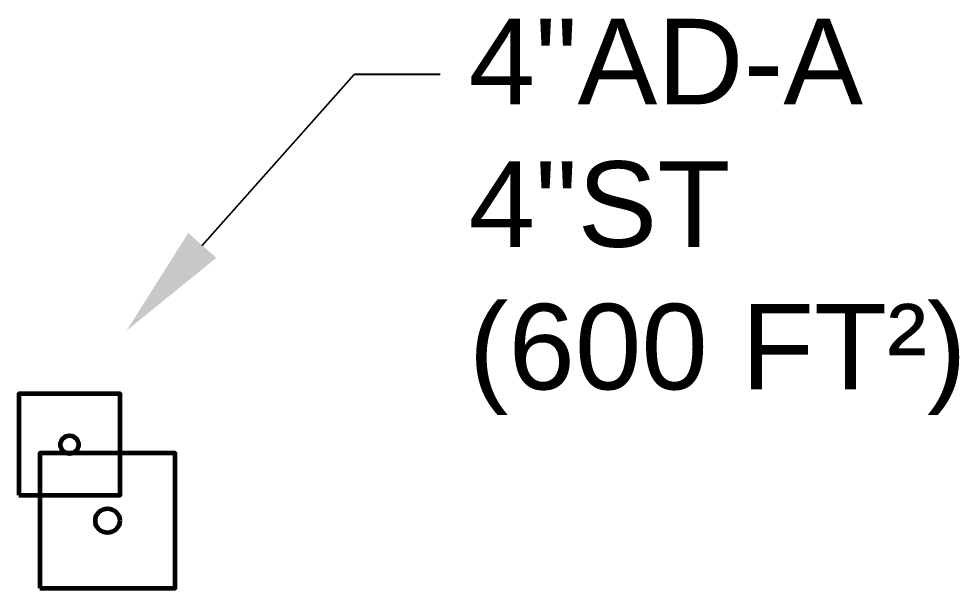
# Model space of a CAD drawing. Extents: x -14283 to 5366, y 666 to 2661.
# Drawn here: x 2172.7 to 2271.6, y 2051.9 to 2111.8 of the extents above; entities that cross this region are included whole.
import ezdxf
from ezdxf import colors
from ezdxf.entities.mleader import LeaderData, LeaderLine
from ezdxf.math import Vec2, Vec3

# ---------------------------------------------------------------- set-up
doc = ezdxf.new("R2010")
doc.units = 0
doc.header["$LTSCALE"] = 36
doc.header["$MEASUREMENT"] = 0
doc.layers.add('G-ANNO-TEXT', color=70, linetype='Continuous')
for name, color, linetype, lineweight in [('P-STRM-N', 2, 'Continuous', 60), ('P-STRM-N @ 128', 2, 'Continuous', 60), ('P-STRM-N @ 96', 2, 'Continuous', 60)]:
    doc.layers.add(name, color=color, linetype=linetype, lineweight=lineweight)
doc.styles.add('Arial', font='arial.ttf')

# ---------------------------------------------------------------- blocks, each defined once
blk = doc.blocks.new('*U31')
at = {"linetype": 'Continuous'}
blk.add_lwpolyline([(-0.05556, -0.05556), (0.05556, -0.05556), (0.05556, 0.05556), (-0.05556, 0.05556)], close=True, dxfattribs=at)
at = {"color": 7, "linetype": 'Continuous'}
blk.add_circle((0, 0), 0.01, dxfattribs=at)
blk = doc.blocks.new('*U208')
at = {"layer": 'P-STRM-N @ 128', "xscale": 128, "yscale": 128, "zscale": 128}
blk.add_blockref('*U31', (2182, 2059), dxfattribs=at)
at = {"layer": 'P-STRM-N @ 96', "xscale": 96, "yscale": 96, "zscale": 96}
blk.add_blockref('*U31', (2178, 2067), dxfattribs=at)

msp = doc.modelspace()

# ---------------------------------------------------------------- block references
at = {"layer": 'P-STRM-N'}
msp.add_blockref('*U208', (0, 0), dxfattribs=at)

# ---------------------------------------------------------------- leaders
at = {"layer": 'G-ANNO-TEXT'}
ml = msp.add_multileader_mtext('Standard', dxfattribs=at)
ml.set_content('4"AD-A\\P4"ST\\P(600 FT²)', color=256, style='Arial')
ml.set_leader_properties(color=256, linetype='ByLayer', lineweight=-1)
ml.build(insert=Vec2(0, 0))
ml.multileader.update_dxf_attribs({"has_dogleg": 0, "dogleg_length": 0.125, "arrow_head_size": 12, "scale": 96})
ctx = ml.context
ctx.base_point, ctx.scale, ctx.char_height, ctx.arrow_head_size, ctx.landing_gap_size, ctx.plane_origin = Vec3(2217, 2106), 96, 9, 12, 3, Vec3(2184, 2079)
notes = []
notes.append((ctx, [(0, (1, 1, 0), (2205, 2106), (1, 0), 12, [(0, [(2184, 2079), (2208, 2106)], 0, [])])]))
ctx.mtext.insert, ctx.mtext.flow_direction = Vec3(2220, 2111.823), 5
for ctx, leaders in notes:
    for number, flags, end, landing, length, lines in leaders:
        leader = LeaderData()
        leader.index, (leader.has_last_leader_line, leader.has_dogleg_vector, leader.attachment_direction) = number, flags
        leader.last_leader_point, leader.dogleg_vector, leader.dogleg_length = Vec3(end), Vec3(landing), length
        for number, points, colour, breaks in lines:
            line = LeaderLine()
            line.index, line.vertices, line.color, line.breaks = number, Vec3.list(points), colors.encode_raw_color(colour), breaks
            leader.lines.append(line)
        ctx.leaders.append(leader)

doc.saveas('drawing.dxf')
